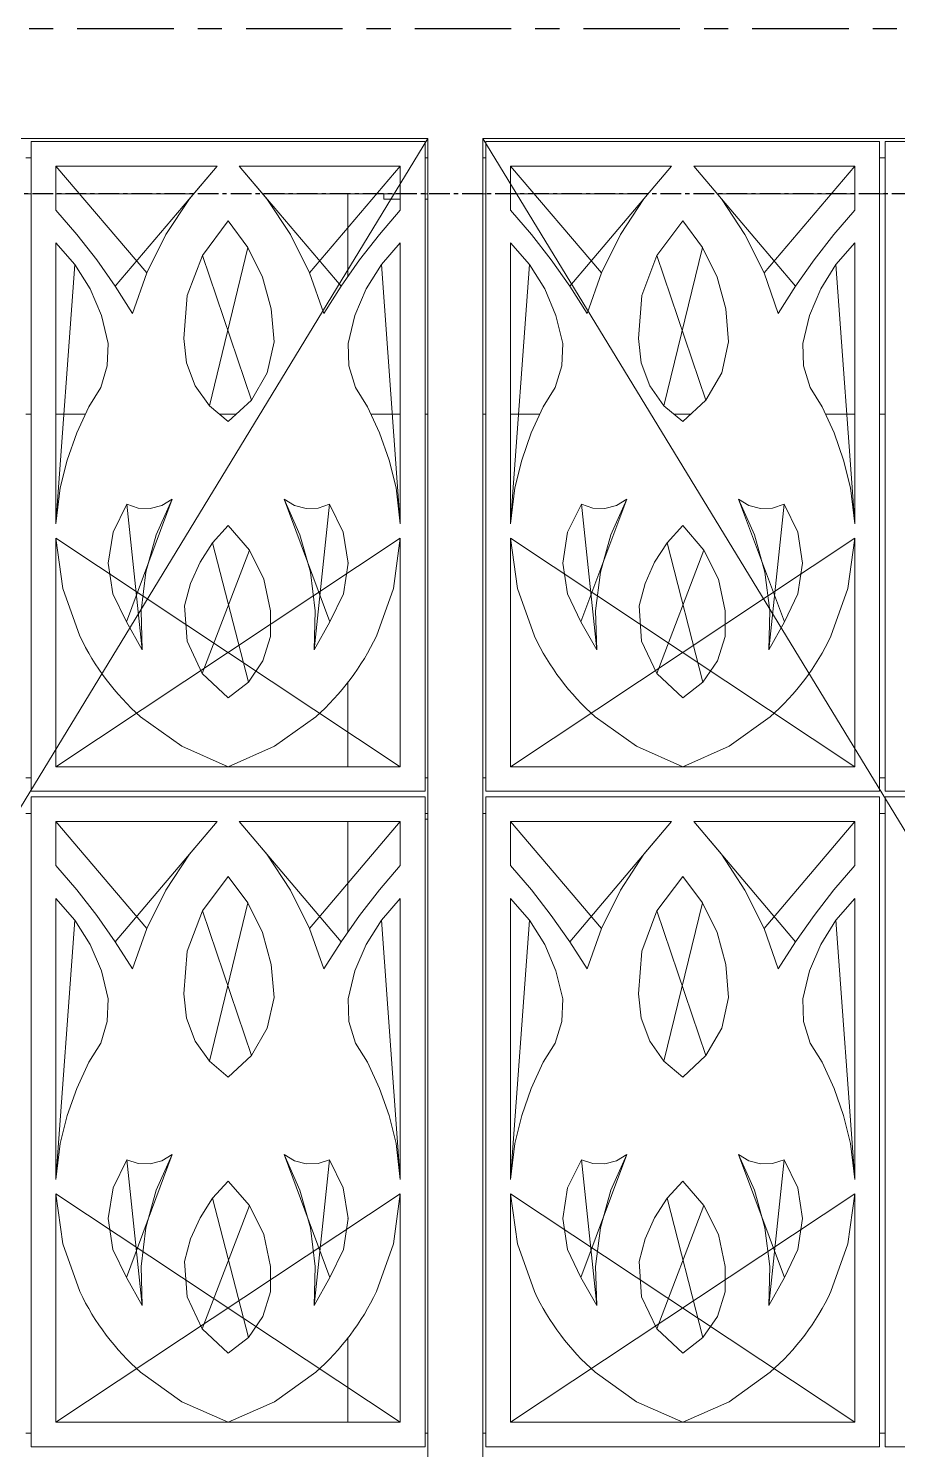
# Model space of a CAD drawing. Header units: millimetres. Extents: x -153298 to 620751, y -313239 to 250031.
# Drawn here: x 48833 to 50410, y 27946 to 30526 of the extents above; entities that cross this region are included whole.
import ezdxf

# ---------------------------------------------------------------- set-up
doc = ezdxf.new("R2010")
doc.units = ezdxf.units.MM
for name, pattern in [('CENTER', [2, 1.25, -0.25, 0.25, -0.25]), ('TA_GL_000.70000', [1.925, 0.7, -0.175, 0.175, -0.175, 0.7]), ('XKITLINE00', [0])]:
    doc.linetypes.add(name, pattern=pattern)
for name, color, linetype in [('000 - 0_SYM_DWG_GRIDLINE_MAIN_COLOR_251', 251, 'Continuous'), ('000 - EXISTING_BUILDING_MAIN_COLOR_251', 251, 'Continuous'), ('000 - EXISTING_BUILDING_MAIN_COLOR_3', 3, 'Continuous'), ('000 - GRID', 251, 'CENTER')]:
    doc.layers.add(name, color=color, linetype=linetype)
doc.layers.add('Part', color=2, linetype='Continuous', lineweight=0)
doc.styles.add('TA', font='', dxfattribs={"height": 4.5})
doc.styles.get('TA').set_extended_font_data('Cordia New')

# ---------------------------------------------------------------- blocks, each defined once
blk = doc.blocks.new('*A13031266')
at = {"layer": 'Part', "linetype": 'XKITLINE00', "lineweight": 0}
for p, q in [((441.817911, 36.822545), (441.897911, 36.822545)), ((442.257919, 36.822545), (442.685021, 36.822545)), ((444.626429, 36.822545), (444.877479, 36.822545)), ((446.830793, 36.822545), (447.257895, 36.822545)), ((447.617911, 36.822545), (447.657912, 36.822545)), ((448.457912, 36.822545), (448.497911, 36.822545)), ((448.857919, 36.822545), (449.285021, 36.822545)), ((451.226429, 36.822545), (451.477479, 36.822545)), ((453.430793, 36.822545), (453.857895, 36.822545)), ((454.217911, 36.822545), (454.297911, 36.822545))]:
    blk.add_line(p, q, dxfattribs=at)
blk = doc.blocks.new('*A17691722')
at = {"layer": '000 - EXISTING_BUILDING_MAIN_COLOR_3', "linetype": 'XKITLINE00', "lineweight": 0}
for p, q in [((447.657912, 40.822545), (424.457912, 2.742546)), ((424.457912, 40.822545), (447.657912, 40.822545)), ((447.657912, 40.822545), (447.657912, 2.742546)), ((448.457912, 40.822545), (471.657912, 2.742546)), ((448.457912, 40.822545), (448.457912, 2.742546)), ((448.457912, 40.822545), (471.657912, 40.822545))]:
    blk.add_line(p, q, dxfattribs=at)
blk = doc.blocks.new('*A17711724')
at = {"layer": 'Part', "linetype": 'XKITLINE00', "lineweight": 0}
for p, q in [((441.817911, 22.018517), (441.897911, 22.018517)), ((447.617911, 22.018517), (447.657912, 22.018517)), ((448.457912, 22.018517), (448.497911, 22.018517)), ((454.217911, 22.018517), (454.297911, 22.018517))]:
    blk.add_line(p, q, dxfattribs=at)
blk = doc.blocks.new('*A17721725')
at = {"layer": 'Part', "linetype": 'XKITLINE00', "lineweight": 0}
for p, q in [((441.817911, 31.538517), (441.897911, 31.538517)), ((447.617911, 31.538517), (447.657912, 31.538517)), ((448.457912, 31.538517), (448.497911, 31.538517)), ((454.217911, 31.538517), (454.297911, 31.538517)), ((441.817911, 31.018517), (441.897911, 31.018517)), ((447.617911, 31.018517), (447.657912, 31.018517)), ((448.457912, 31.018517), (448.497911, 31.018517)), ((454.217911, 31.018517), (454.297911, 31.018517))]:
    blk.add_line(p, q, dxfattribs=at)
blk = doc.blocks.new('*A17731726')
at = {"layer": 'Part', "linetype": 'XKITLINE00', "lineweight": 0}
for p, q in [((441.817911, 40.542517), (441.897911, 40.542517)), ((447.617911, 40.542517), (447.657912, 40.542517)), ((448.457912, 40.542517), (448.497911, 40.542517)), ((454.217911, 40.542517), (454.297911, 40.542517)), ((441.817911, 40.022517), (441.897911, 40.022517)), ((442.257919, 40.022517), (444.258658, 40.022517)), ((445.257156, 40.022517), (447.257895, 40.022517)), ((447.617911, 40.022517), (447.657912, 40.022517)), ((448.457912, 40.022517), (448.497911, 40.022517)), ((448.857919, 40.022517), (450.858658, 40.022517)), ((451.857156, 40.022517), (453.857895, 40.022517)), ((454.217911, 40.022517), (454.297911, 40.022517))]:
    blk.add_line(p, q, dxfattribs=at)
blk = doc.blocks.new('*A17751728')
at = {"layer": '000 - EXISTING_BUILDING_MAIN_COLOR_251', "linetype": 'XKITLINE00', "lineweight": 0}
for p, q in [((454.217911, 40.782517), (448.497911, 40.782517)), ((448.497911, 40.782517), (448.497911, 31.342517)), ((454.217911, 31.342517), (454.217911, 40.782517)), ((454.297911, 31.342517), (454.297911, 40.782517)), ((454.297911, 40.782517), (460.017911, 40.782517)), ((448.857919, 40.422523), (451.197671, 40.423195)), ((448.857919, 40.422523), (450.177312, 38.870619)), ((448.857919, 39.785377), (448.857919, 40.422523)), ((451.197671, 40.423195), (449.718825, 38.678561)), ((451.197671, 40.423195), (450.795711, 39.94812)), ((451.518143, 40.423195), (452.996989, 38.678561)), ((451.920103, 39.94812), (451.518143, 40.423195)), ((451.518143, 40.423195), (453.857895, 40.422523)), ((453.857895, 40.422523), (452.538502, 38.870619)), ((453.857895, 40.422523), (453.857895, 39.785377)), ((450.795711, 39.94812), (450.453931, 39.428068)), ((452.261883, 39.428068), (451.920103, 39.94812)), ((449.162219, 39.43014), (448.857919, 39.785377)), ((453.553595, 39.43014), (453.857895, 39.785377)), ((449.449402, 39.060927), (449.162219, 39.43014)), ((450.453931, 39.428068), (450.177312, 38.870619)), ((450.984028, 39.126175), (451.357895, 39.625694)), ((451.357895, 39.625694), (451.644908, 39.241065)), ((452.538502, 38.870619), (452.261883, 39.428068)), ((453.553595, 39.43014), (453.266412, 39.060927)), ((448.857919, 39.306434), (448.857919, 35.226434)), ((449.132936, 38.992518), (448.857919, 39.306434)), ((451.644908, 39.241065), (451.084853, 36.941446)), ((451.644908, 39.241065), (451.856162, 38.810151)), ((453.582878, 38.992518), (453.857895, 39.306434)), ((453.857895, 35.226434), (453.857895, 39.306434)), ((449.718825, 38.678561), (449.449402, 39.060927)), ((450.763857, 38.542377), (450.984028, 39.126175)), ((450.984028, 39.126175), (451.695296, 37.023653)), ((453.266412, 39.060927), (452.996989, 38.678561)), ((448.857919, 35.226434), (449.132936, 38.992518)), ((449.132936, 38.992518), (449.354443, 38.638805)), ((450.177312, 38.870619), (449.969888, 38.283897)), ((451.856162, 38.810151), (451.984427, 38.347697)), ((452.745926, 38.283897), (452.538502, 38.870619)), ((453.361371, 38.638805), (453.582878, 38.992518)), ((453.582878, 38.992518), (453.857895, 35.226434)), ((449.354443, 38.638805), (449.516785, 38.254328)), ((449.969888, 38.283897), (449.718825, 38.678561)), ((452.996989, 38.678561), (452.745926, 38.283897)), ((453.199029, 38.254328), (453.361371, 38.638805)), ((450.714758, 37.920376), (450.763857, 38.542377)), ((449.615815, 37.848901), (449.516785, 38.254328)), ((452.025313, 37.869529), (451.984427, 38.347697)), ((453.099998, 37.848901), (453.199029, 38.254328)), ((449.615815, 37.848901), (449.603508, 37.521042)), ((450.752504, 37.565819), (450.714758, 37.920376)), ((452.025313, 37.869529), (451.924698, 37.421468)), ((453.112306, 37.521042), (453.099998, 37.848901)), ((450.878596, 37.232297), (450.752504, 37.565819)), ((449.603508, 37.521042), (449.50734, 37.207363)), ((451.924698, 37.421468), (451.695296, 37.023653)), ((453.208474, 37.207363), (453.112306, 37.521042)), ((449.333773, 36.928944), (449.50734, 37.207363)), ((451.084853, 36.941446), (450.878596, 37.232297)), ((453.382041, 36.928944), (453.208474, 37.207363)), ((451.695296, 37.023653), (451.357895, 36.712135)), ((449.333773, 36.928944), (449.159609, 36.548841)), ((451.357895, 36.712135), (451.084853, 36.941446)), ((453.556205, 36.548841), (453.382041, 36.928944)), ((449.159609, 36.548841), (449.021038, 36.154367)), ((453.694776, 36.154367), (453.556205, 36.548841)), ((449.021038, 36.154367), (448.919228, 35.748848)), ((453.796585, 35.748848), (453.694776, 36.154367)), ((448.919228, 35.748848), (448.857919, 35.226434)), ((453.857895, 35.226434), (453.796585, 35.748848)), ((449.687051, 35.105111), (449.886307, 35.511741)), ((450.545884, 35.585792), (449.881119, 33.801918)), ((449.886307, 35.511741), (450.108994, 33.396827)), ((449.886307, 35.511741), (450.05231, 35.45699)), ((450.545884, 35.585792), (450.31483, 35.069249)), ((450.396155, 35.495593), (450.545884, 35.585792)), ((452.16993, 35.585792), (452.834695, 33.801918)), ((452.400984, 35.069249), (452.16993, 35.585792)), ((452.16993, 35.585792), (452.319659, 35.495593)), ((452.829507, 35.511741), (452.60682, 33.396827)), ((452.663504, 35.45699), (452.829507, 35.511741)), ((452.829507, 35.511741), (453.028763, 35.105111)), ((450.05231, 35.45699), (450.22702, 35.451456)), ((450.22702, 35.451456), (450.396155, 35.495593)), ((452.319659, 35.495593), (452.488793, 35.451456)), ((452.488793, 35.451456), (452.663504, 35.45699)), ((449.617637, 34.657637), (449.687051, 35.105111)), ((451.132818, 34.952025), (451.357895, 35.20272)), ((451.357895, 35.20272), (451.665902, 34.84632)), ((453.028763, 35.105111), (453.098177, 34.657637)), ((448.857919, 35.018957), (453.857895, 31.698387)), ((453.857895, 35.018957), (448.857919, 31.698387)), ((448.857919, 31.698387), (448.857919, 35.018957)), ((448.857919, 35.018957), (448.959356, 34.289821)), ((450.31483, 35.069249), (450.163059, 34.524118)), ((450.94957, 34.66931), (451.132818, 34.952025)), ((451.132818, 34.952025), (451.651025, 32.930287)), ((452.552755, 34.524118), (452.400984, 35.069249)), ((453.756458, 34.289821), (453.857895, 35.018957)), ((453.857895, 35.018957), (453.857895, 31.698387)), ((451.665902, 34.84632), (450.982075, 33.054752)), ((451.665902, 34.84632), (451.87561, 34.424524)), ((449.684335, 34.20975), (449.617637, 34.657637)), ((450.163059, 34.524118), (450.093936, 33.962491)), ((450.812631, 34.361487), (450.94957, 34.66931)), ((452.621878, 33.962491), (452.552755, 34.524118)), ((453.098177, 34.657637), (453.031479, 34.20975)), ((448.959356, 34.289821), (449.205602, 33.59607)), ((450.725347, 34.036081), (450.812631, 34.361487)), ((451.87561, 34.424524), (451.973846, 33.96383)), ((453.510212, 33.59607), (453.756458, 34.289821)), ((449.881119, 33.801918), (449.684335, 34.20975)), ((453.031479, 34.20975), (452.834695, 33.801918)), ((450.093936, 33.962491), (450.108994, 33.396827)), ((450.761087, 33.521185), (450.725347, 34.036081)), ((451.97361, 33.591665), (451.973846, 33.96383)), ((452.60682, 33.396827), (452.621878, 33.962491)), ((450.108994, 33.396827), (449.881119, 33.801918)), ((452.834695, 33.801918), (452.60682, 33.396827)), ((450.982075, 33.054752), (450.761087, 33.521185)), ((451.97361, 33.591665), (451.862653, 33.236425)), ((451.862653, 33.236425), (451.651025, 32.930287)), ((451.357895, 32.700981), (450.982075, 33.054752)), ((451.651025, 32.930287), (451.357895, 32.700981)), ((450.086609, 32.425891), (450.685244, 31.997448)), ((452.03057, 31.997448), (452.629205, 32.425891)), ((450.685244, 31.997448), (451.357919, 31.698387)), ((451.357919, 31.698387), (452.03057, 31.997448)), ((453.857895, 31.698387), (448.857919, 31.698387)), ((448.497911, 31.342517), (454.217911, 31.342517)), ((454.217911, 31.262517), (448.497911, 31.262517)), ((448.497911, 31.262517), (448.497911, 21.822517)), ((454.217911, 21.822517), (454.217911, 31.262517)), ((460.017911, 31.342517), (454.297911, 31.342517)), ((460.017911, 31.262517), (454.297911, 31.262517)), ((454.297911, 31.262517), (454.297911, 21.822517)), ((448.857919, 30.902523), (451.197671, 30.903195)), ((448.857919, 30.902523), (450.177312, 29.350619)), ((448.857919, 30.265377), (448.857919, 30.902523)), ((451.197671, 30.903195), (449.718825, 29.158561)), ((451.197671, 30.903195), (450.795711, 30.42812)), ((451.518143, 30.903195), (452.996989, 29.158561)), ((451.920103, 30.42812), (451.518143, 30.903195)), ((451.518143, 30.903195), (453.857895, 30.902523)), ((453.857895, 30.902523), (452.538502, 29.350619)), ((453.857895, 30.902523), (453.857895, 30.265377)), ((450.795711, 30.42812), (450.453931, 29.908068)), ((452.261883, 29.908068), (451.920103, 30.42812)), ((449.162219, 29.91014), (448.857919, 30.265377)), ((453.553595, 29.91014), (453.857895, 30.265377)), ((450.984028, 29.606175), (451.357895, 30.105694)), ((451.357895, 30.105694), (451.644908, 29.721065)), ((448.857919, 29.786434), (448.857919, 25.706434)), ((449.132936, 29.472518), (448.857919, 29.786434)), ((449.449402, 29.540927), (449.162219, 29.91014)), ((450.453931, 29.908068), (450.177312, 29.350619)), ((452.538502, 29.350619), (452.261883, 29.908068)), ((453.553595, 29.91014), (453.266412, 29.540927)), ((453.582878, 29.472518), (453.857895, 29.786434)), ((453.857895, 25.706434), (453.857895, 29.786434)), ((449.718825, 29.158561), (449.449402, 29.540927)), ((450.763857, 29.022377), (450.984028, 29.606175)), ((450.984028, 29.606175), (451.695296, 27.503653)), ((451.644908, 29.721065), (451.084853, 27.421446)), ((451.644908, 29.721065), (451.856162, 29.290151)), ((453.266412, 29.540927), (452.996989, 29.158561)), ((448.857919, 25.706434), (449.132936, 29.472518)), ((449.132936, 29.472518), (449.354443, 29.118805)), ((450.177312, 29.350619), (449.969888, 28.763897)), ((452.745926, 28.763897), (452.538502, 29.350619)), ((453.361371, 29.118805), (453.582878, 29.472518)), ((453.582878, 29.472518), (453.857895, 25.706434)), ((449.354443, 29.118805), (449.516785, 28.734328)), ((449.969888, 28.763897), (449.718825, 29.158561)), ((451.856162, 29.290151), (451.984427, 28.827697)), ((452.996989, 29.158561), (452.745926, 28.763897)), ((453.199029, 28.734328), (453.361371, 29.118805)), ((450.714758, 28.400376), (450.763857, 29.022377)), ((449.615815, 28.328901), (449.516785, 28.734328)), ((452.025313, 28.349529), (451.984427, 28.827697)), ((453.099998, 28.328901), (453.199029, 28.734328)), ((449.615815, 28.328901), (449.603508, 28.001042)), ((450.752504, 28.045819), (450.714758, 28.400376)), ((452.025313, 28.349529), (451.924698, 27.901468)), ((453.112306, 28.001042), (453.099998, 28.328901)), ((449.603508, 28.001042), (449.50734, 27.687363)), ((450.878596, 27.712297), (450.752504, 28.045819)), ((451.924698, 27.901468), (451.695296, 27.503653)), ((453.208474, 27.687363), (453.112306, 28.001042)), ((449.333773, 27.408944), (449.50734, 27.687363)), ((451.084853, 27.421446), (450.878596, 27.712297)), ((453.382041, 27.408944), (453.208474, 27.687363)), ((451.695296, 27.503653), (451.357895, 27.192135)), ((449.333773, 27.408944), (449.159609, 27.028841)), ((451.357895, 27.192135), (451.084853, 27.421446)), ((453.556205, 27.028841), (453.382041, 27.408944)), ((449.159609, 27.028841), (449.021038, 26.634367)), ((453.694776, 26.634367), (453.556205, 27.028841)), ((449.021038, 26.634367), (448.919228, 26.228848)), ((453.796585, 26.228848), (453.694776, 26.634367)), ((448.919228, 26.228848), (448.857919, 25.706434)), ((453.857895, 25.706434), (453.796585, 26.228848)), ((450.545884, 26.065792), (449.881119, 24.281918)), ((450.545884, 26.065792), (450.31483, 25.549249)), ((450.396155, 25.975593), (450.545884, 26.065792)), ((452.16993, 26.065792), (452.834695, 24.281918)), ((452.400984, 25.549249), (452.16993, 26.065792)), ((452.16993, 26.065792), (452.319659, 25.975593)), ((449.687051, 25.585111), (449.886307, 25.991741)), ((449.886307, 25.991741), (450.108994, 23.876827)), ((449.886307, 25.991741), (450.05231, 25.93699)), ((450.05231, 25.93699), (450.22702, 25.931456)), ((450.22702, 25.931456), (450.396155, 25.975593)), ((452.319659, 25.975593), (452.488793, 25.931456)), ((452.488793, 25.931456), (452.663504, 25.93699)), ((452.829507, 25.991741), (452.60682, 23.876827)), ((452.663504, 25.93699), (452.829507, 25.991741)), ((452.829507, 25.991741), (453.028763, 25.585111)), ((451.132818, 25.432025), (451.357895, 25.68272)), ((451.357895, 25.68272), (451.665902, 25.32632)), ((448.857919, 25.498957), (453.857895, 22.178387)), ((453.857895, 25.498957), (448.857919, 22.178387)), ((448.857919, 22.178387), (448.857919, 25.498957)), ((448.857919, 25.498957), (448.959356, 24.769821)), ((449.617637, 25.137637), (449.687051, 25.585111)), ((450.31483, 25.549249), (450.163059, 25.004118)), ((450.94957, 25.14931), (451.132818, 25.432025)), ((451.132818, 25.432025), (451.651025, 23.410287)), ((452.552755, 25.004118), (452.400984, 25.549249)), ((453.028763, 25.585111), (453.098177, 25.137637)), ((453.756458, 24.769821), (453.857895, 25.498957)), ((453.857895, 25.498957), (453.857895, 22.178387)), ((451.665902, 25.32632), (450.982075, 23.534752)), ((451.665902, 25.32632), (451.87561, 24.904524)), ((449.684335, 24.68975), (449.617637, 25.137637)), ((450.163059, 25.004118), (450.093936, 24.442491)), ((450.812631, 24.841487), (450.94957, 25.14931)), ((452.621878, 24.442491), (452.552755, 25.004118)), ((453.098177, 25.137637), (453.031479, 24.68975)), ((448.959356, 24.769821), (449.205602, 24.07607)), ((450.725347, 24.516081), (450.812631, 24.841487)), ((451.87561, 24.904524), (451.973846, 24.44383)), ((453.510212, 24.07607), (453.756458, 24.769821)), ((449.881119, 24.281918), (449.684335, 24.68975)), ((453.031479, 24.68975), (452.834695, 24.281918)), ((450.093936, 24.442491), (450.108994, 23.876827)), ((450.761087, 24.001185), (450.725347, 24.516081)), ((451.97361, 24.071665), (451.973846, 24.44383)), ((452.60682, 23.876827), (452.621878, 24.442491)), ((450.108994, 23.876827), (449.881119, 24.281918)), ((452.834695, 24.281918), (452.60682, 23.876827)), ((450.982075, 23.534752), (450.761087, 24.001185)), ((451.97361, 24.071665), (451.862653, 23.716425)), ((451.357895, 23.180981), (450.982075, 23.534752)), ((451.862653, 23.716425), (451.651025, 23.410287)), ((451.651025, 23.410287), (451.357895, 23.180981)), ((450.086609, 22.905891), (450.685244, 22.477448)), ((452.03057, 22.477448), (452.629205, 22.905891)), ((450.685244, 22.477448), (451.357919, 22.178387)), ((451.357919, 22.178387), (452.03057, 22.477448)), ((453.857895, 22.178387), (448.857919, 22.178387)), ((448.497911, 21.822517), (454.217911, 21.822517)), ((454.297911, 21.822517), (460.017911, 21.822517))]:
    blk.add_line(p, q, dxfattribs=at)
for centre, start, end in [((452.490858, 35.152746), 205.353329, 228.597597), ((450.224956, 35.152746), 311.402403, 334.646671), ((452.490858, 25.632746), 205.353329, 228.597597), ((450.224956, 25.632746), 311.402403, 334.646671)]:
    blk.add_arc(centre, 3.635402, start, end, dxfattribs=at)
blk = doc.blocks.new('*A18261775')
at = {"layer": 'Part', "linetype": 'XKITLINE00', "lineweight": 0}
for p, q in [((446.497888, 38.821757), (446.497888, 40.022545)), ((446.497888, 34.655695), (446.497888, 34.659501)), ((446.497888, 31.698387), (446.497888, 32.932262)), ((446.497888, 29.301757), (446.497888, 30.902741)), ((446.497888, 25.135695), (446.497888, 25.139501)), ((446.497888, 22.178387), (446.497888, 23.412262))]:
    blk.add_line(p, q, dxfattribs=at)
blk = doc.blocks.new('*A18291778')
at = {"layer": '000 - EXISTING_BUILDING_MAIN_COLOR_251', "linetype": 'XKITLINE00', "lineweight": 0}
for p, q in [((441.897911, 31.342517), (441.897911, 40.782517)), ((441.897911, 40.782517), (447.617911, 40.782517)), ((447.617911, 40.782517), (447.617911, 31.342517)), ((442.257919, 40.422523), (444.597671, 40.423195)), ((442.257919, 40.422523), (443.577312, 38.870619)), ((442.257919, 39.785377), (442.257919, 40.422523)), ((444.597671, 40.423195), (443.118825, 38.678561)), ((444.597671, 40.423195), (444.195711, 39.94812)), ((444.918143, 40.423195), (446.396989, 38.678561)), ((445.320103, 39.94812), (444.918143, 40.423195)), ((444.918143, 40.423195), (447.257895, 40.422523)), ((447.257895, 40.422523), (445.938502, 38.870619)), ((447.257895, 40.422523), (447.257895, 39.785377)), ((444.195711, 39.94812), (443.853931, 39.428068)), ((445.661883, 39.428068), (445.320103, 39.94812)), ((442.562219, 39.43014), (442.257919, 39.785377)), ((446.953595, 39.43014), (447.257895, 39.785377)), ((442.849402, 39.060927), (442.562219, 39.43014)), ((443.853931, 39.428068), (443.577312, 38.870619)), ((444.384028, 39.126175), (444.757895, 39.625694)), ((444.757895, 39.625694), (445.044908, 39.241065)), ((445.938502, 38.870619), (445.661883, 39.428068)), ((446.953595, 39.43014), (446.666412, 39.060927)), ((442.257919, 39.306434), (442.257919, 35.226434)), ((442.532936, 38.992518), (442.257919, 39.306434)), ((445.044908, 39.241065), (444.484853, 36.941446)), ((445.044908, 39.241065), (445.256162, 38.810151)), ((446.982878, 38.992518), (447.257895, 39.306434)), ((447.257895, 39.306434), (447.257895, 35.226434)), ((443.118825, 38.678561), (442.849402, 39.060927)), ((444.163857, 38.542377), (444.384028, 39.126175)), ((444.384028, 39.126175), (445.095296, 37.023653)), ((446.666412, 39.060927), (446.396989, 38.678561)), ((442.532936, 38.992518), (442.257919, 35.226434)), ((442.532936, 38.992518), (442.754443, 38.638805)), ((443.577312, 38.870619), (443.369888, 38.283897)), ((445.256162, 38.810151), (445.384427, 38.347697)), ((446.145926, 38.283897), (445.938502, 38.870619)), ((446.761371, 38.638805), (446.982878, 38.992518)), ((446.982878, 38.992518), (447.257895, 35.226434)), ((442.754443, 38.638805), (442.916785, 38.254328)), ((443.369888, 38.283897), (443.118825, 38.678561)), ((446.396989, 38.678561), (446.145926, 38.283897)), ((446.599029, 38.254328), (446.761371, 38.638805)), ((444.114758, 37.920376), (444.163857, 38.542377)), ((443.015815, 37.848901), (442.916785, 38.254328)), ((445.425313, 37.869529), (445.384427, 38.347697)), ((446.499998, 37.848901), (446.599029, 38.254328)), ((443.015815, 37.848901), (443.003508, 37.521042)), ((444.152504, 37.565819), (444.114758, 37.920376)), ((445.425313, 37.869529), (445.324698, 37.421468)), ((446.512306, 37.521042), (446.499998, 37.848901)), ((444.278596, 37.232297), (444.152504, 37.565819)), ((443.003508, 37.521042), (442.90734, 37.207363)), ((445.324698, 37.421468), (445.095296, 37.023653)), ((446.608474, 37.207363), (446.512306, 37.521042)), ((442.733773, 36.928944), (442.90734, 37.207363)), ((444.484853, 36.941446), (444.278596, 37.232297)), ((446.782041, 36.928944), (446.608474, 37.207363)), ((445.095296, 37.023653), (444.757895, 36.712135)), ((442.733773, 36.928944), (442.559609, 36.548841)), ((444.757895, 36.712135), (444.484853, 36.941446)), ((446.956205, 36.548841), (446.782041, 36.928944)), ((442.559609, 36.548841), (442.421038, 36.154367)), ((447.094776, 36.154367), (446.956205, 36.548841)), ((442.421038, 36.154367), (442.319228, 35.748848)), ((447.196585, 35.748848), (447.094776, 36.154367)), ((442.319228, 35.748848), (442.257919, 35.226434)), ((447.257895, 35.226434), (447.196585, 35.748848)), ((443.087051, 35.105111), (443.286307, 35.511741)), ((443.945884, 35.585792), (443.281119, 33.801918)), ((443.286307, 35.511741), (443.508994, 33.396827)), ((443.286307, 35.511741), (443.45231, 35.45699)), ((443.945884, 35.585792), (443.71483, 35.069249)), ((443.796155, 35.495593), (443.945884, 35.585792)), ((445.56993, 35.585792), (446.234695, 33.801918)), ((445.800984, 35.069249), (445.56993, 35.585792)), ((445.56993, 35.585792), (445.719659, 35.495593)), ((446.229507, 35.511741), (446.00682, 33.396827)), ((446.063504, 35.45699), (446.229507, 35.511741)), ((446.229507, 35.511741), (446.428763, 35.105111)), ((443.45231, 35.45699), (443.62702, 35.451456)), ((443.62702, 35.451456), (443.796155, 35.495593)), ((445.719659, 35.495593), (445.888793, 35.451456)), ((445.888793, 35.451456), (446.063504, 35.45699)), ((443.017637, 34.657637), (443.087051, 35.105111)), ((444.532818, 34.952025), (444.757895, 35.20272)), ((444.757895, 35.20272), (445.065902, 34.84632)), ((446.428763, 35.105111), (446.498177, 34.657637)), ((442.257919, 35.018957), (447.257895, 31.698387)), ((447.257895, 35.018957), (442.257919, 31.698387)), ((442.257919, 31.698387), (442.257919, 35.018957)), ((442.257919, 35.018957), (442.359356, 34.289821)), ((443.71483, 35.069249), (443.563059, 34.524118)), ((444.34957, 34.66931), (444.532818, 34.952025)), ((444.532818, 34.952025), (445.051025, 32.930287)), ((445.952755, 34.524118), (445.800984, 35.069249)), ((447.156458, 34.289821), (447.257895, 35.018957)), ((447.257895, 35.018957), (447.257895, 31.698387)), ((445.065902, 34.84632), (444.382075, 33.054752)), ((445.065902, 34.84632), (445.27561, 34.424524)), ((443.084335, 34.20975), (443.017637, 34.657637)), ((443.563059, 34.524118), (443.493936, 33.962491)), ((444.212631, 34.361487), (444.34957, 34.66931)), ((446.021878, 33.962491), (445.952755, 34.524118)), ((446.498177, 34.657637), (446.431479, 34.20975)), ((442.359356, 34.289821), (442.605602, 33.59607)), ((444.125347, 34.036081), (444.212631, 34.361487)), ((445.27561, 34.424524), (445.373846, 33.96383)), ((446.910212, 33.59607), (447.156458, 34.289821)), ((443.281119, 33.801918), (443.084335, 34.20975)), ((446.431479, 34.20975), (446.234695, 33.801918)), ((443.493936, 33.962491), (443.508994, 33.396827)), ((444.161087, 33.521185), (444.125347, 34.036081)), ((445.37361, 33.591665), (445.373846, 33.96383)), ((446.00682, 33.396827), (446.021878, 33.962491)), ((443.508994, 33.396827), (443.281119, 33.801918)), ((446.234695, 33.801918), (446.00682, 33.396827)), ((444.382075, 33.054752), (444.161087, 33.521185)), ((445.37361, 33.591665), (445.262653, 33.236425)), ((445.262653, 33.236425), (445.051025, 32.930287)), ((444.757895, 32.700981), (444.382075, 33.054752)), ((445.051025, 32.930287), (444.757895, 32.700981)), ((443.486609, 32.425891), (444.085244, 31.997448)), ((445.43057, 31.997448), (446.029205, 32.425891)), ((444.085244, 31.997448), (444.757919, 31.698387)), ((444.757919, 31.698387), (445.43057, 31.997448)), ((447.257895, 31.698387), (442.257919, 31.698387)), ((447.617911, 31.342517), (441.897911, 31.342517)), ((441.897911, 21.822517), (441.897911, 31.262517)), ((441.897911, 31.262517), (447.617911, 31.262517)), ((447.617911, 31.262517), (447.617911, 21.822517)), ((442.257919, 30.902523), (444.597671, 30.903195)), ((442.257919, 30.902523), (443.577312, 29.350619)), ((442.257919, 30.265377), (442.257919, 30.902523)), ((444.597671, 30.903195), (443.118825, 29.158561)), ((444.597671, 30.903195), (444.195711, 30.42812)), ((444.918143, 30.903195), (446.396989, 29.158561)), ((445.320103, 30.42812), (444.918143, 30.903195)), ((444.918143, 30.903195), (447.257895, 30.902523)), ((447.257895, 30.902523), (445.938502, 29.350619)), ((447.257895, 30.902523), (447.257895, 30.265377)), ((444.195711, 30.42812), (443.853931, 29.908068)), ((445.661883, 29.908068), (445.320103, 30.42812)), ((442.562219, 29.91014), (442.257919, 30.265377)), ((446.953595, 29.91014), (447.257895, 30.265377)), ((444.384028, 29.606175), (444.757895, 30.105694)), ((444.757895, 30.105694), (445.044908, 29.721065)), ((442.257919, 29.786434), (442.257919, 25.706434)), ((442.532936, 29.472518), (442.257919, 29.786434)), ((442.849402, 29.540927), (442.562219, 29.91014)), ((443.853931, 29.908068), (443.577312, 29.350619)), ((445.938502, 29.350619), (445.661883, 29.908068)), ((446.953595, 29.91014), (446.666412, 29.540927)), ((446.982878, 29.472518), (447.257895, 29.786434)), ((447.257895, 29.786434), (447.257895, 25.706434)), ((443.118825, 29.158561), (442.849402, 29.540927)), ((444.163857, 29.022377), (444.384028, 29.606175)), ((444.384028, 29.606175), (445.095296, 27.503653)), ((445.044908, 29.721065), (444.484853, 27.421446)), ((445.044908, 29.721065), (445.256162, 29.290151)), ((446.666412, 29.540927), (446.396989, 29.158561)), ((442.532936, 29.472518), (442.257919, 25.706434)), ((442.532936, 29.472518), (442.754443, 29.118805)), ((443.577312, 29.350619), (443.369888, 28.763897)), ((446.145926, 28.763897), (445.938502, 29.350619)), ((446.761371, 29.118805), (446.982878, 29.472518)), ((446.982878, 29.472518), (447.257895, 25.706434)), ((442.754443, 29.118805), (442.916785, 28.734328)), ((443.369888, 28.763897), (443.118825, 29.158561)), ((445.256162, 29.290151), (445.384427, 28.827697)), ((446.396989, 29.158561), (446.145926, 28.763897)), ((446.599029, 28.734328), (446.761371, 29.118805)), ((444.114758, 28.400376), (444.163857, 29.022377)), ((443.015815, 28.328901), (442.916785, 28.734328)), ((445.425313, 28.349529), (445.384427, 28.827697)), ((446.499998, 28.328901), (446.599029, 28.734328)), ((443.015815, 28.328901), (443.003508, 28.001042)), ((444.152504, 28.045819), (444.114758, 28.400376)), ((445.425313, 28.349529), (445.324698, 27.901468)), ((446.512306, 28.001042), (446.499998, 28.328901)), ((443.003508, 28.001042), (442.90734, 27.687363)), ((444.278596, 27.712297), (444.152504, 28.045819)), ((445.324698, 27.901468), (445.095296, 27.503653)), ((446.608474, 27.687363), (446.512306, 28.001042)), ((442.733773, 27.408944), (442.90734, 27.687363)), ((444.484853, 27.421446), (444.278596, 27.712297)), ((446.782041, 27.408944), (446.608474, 27.687363)), ((445.095296, 27.503653), (444.757895, 27.192135)), ((442.733773, 27.408944), (442.559609, 27.028841)), ((444.757895, 27.192135), (444.484853, 27.421446)), ((446.956205, 27.028841), (446.782041, 27.408944)), ((442.559609, 27.028841), (442.421038, 26.634367)), ((447.094776, 26.634367), (446.956205, 27.028841)), ((442.421038, 26.634367), (442.319228, 26.228848)), ((447.196585, 26.228848), (447.094776, 26.634367)), ((442.319228, 26.228848), (442.257919, 25.706434)), ((447.257895, 25.706434), (447.196585, 26.228848)), ((443.945884, 26.065792), (443.281119, 24.281918)), ((443.945884, 26.065792), (443.71483, 25.549249)), ((443.796155, 25.975593), (443.945884, 26.065792)), ((445.56993, 26.065792), (446.234695, 24.281918)), ((445.800984, 25.549249), (445.56993, 26.065792)), ((445.56993, 26.065792), (445.719659, 25.975593)), ((443.087051, 25.585111), (443.286307, 25.991741)), ((443.286307, 25.991741), (443.508994, 23.876827)), ((443.286307, 25.991741), (443.45231, 25.93699)), ((443.45231, 25.93699), (443.62702, 25.931456)), ((443.62702, 25.931456), (443.796155, 25.975593)), ((445.719659, 25.975593), (445.888793, 25.931456)), ((445.888793, 25.931456), (446.063504, 25.93699)), ((446.229507, 25.991741), (446.00682, 23.876827)), ((446.063504, 25.93699), (446.229507, 25.991741)), ((446.229507, 25.991741), (446.428763, 25.585111)), ((444.532818, 25.432025), (444.757895, 25.68272)), ((444.757895, 25.68272), (445.065902, 25.32632)), ((442.257919, 25.498957), (447.257895, 22.178387)), ((447.257895, 25.498957), (442.257919, 22.178387)), ((442.257919, 22.178387), (442.257919, 25.498957)), ((442.257919, 25.498957), (442.359356, 24.769821)), ((443.017637, 25.137637), (443.087051, 25.585111)), ((443.71483, 25.549249), (443.563059, 25.004118)), ((444.34957, 25.14931), (444.532818, 25.432025)), ((444.532818, 25.432025), (445.051025, 23.410287)), ((445.952755, 25.004118), (445.800984, 25.549249)), ((446.428763, 25.585111), (446.498177, 25.137637)), ((447.156458, 24.769821), (447.257895, 25.498957)), ((447.257895, 25.498957), (447.257895, 22.178387)), ((445.065902, 25.32632), (444.382075, 23.534752)), ((445.065902, 25.32632), (445.27561, 24.904524)), ((443.084335, 24.68975), (443.017637, 25.137637)), ((443.563059, 25.004118), (443.493936, 24.442491)), ((444.212631, 24.841487), (444.34957, 25.14931)), ((446.021878, 24.442491), (445.952755, 25.004118)), ((446.498177, 25.137637), (446.431479, 24.68975)), ((442.359356, 24.769821), (442.605602, 24.07607)), ((444.125347, 24.516081), (444.212631, 24.841487)), ((445.27561, 24.904524), (445.373846, 24.44383)), ((446.910212, 24.07607), (447.156458, 24.769821)), ((443.281119, 24.281918), (443.084335, 24.68975)), ((446.431479, 24.68975), (446.234695, 24.281918)), ((443.493936, 24.442491), (443.508994, 23.876827)), ((444.161087, 24.001185), (444.125347, 24.516081)), ((445.37361, 24.071665), (445.373846, 24.44383)), ((446.00682, 23.876827), (446.021878, 24.442491)), ((443.508994, 23.876827), (443.281119, 24.281918)), ((446.234695, 24.281918), (446.00682, 23.876827)), ((444.382075, 23.534752), (444.161087, 24.001185)), ((445.37361, 24.071665), (445.262653, 23.716425)), ((444.757895, 23.180981), (444.382075, 23.534752)), ((445.262653, 23.716425), (445.051025, 23.410287)), ((445.051025, 23.410287), (444.757895, 23.180981)), ((443.486609, 22.905891), (444.085244, 22.477448)), ((445.43057, 22.477448), (446.029205, 22.905891)), ((444.085244, 22.477448), (444.757919, 22.178387)), ((444.757919, 22.178387), (445.43057, 22.477448)), ((447.257895, 22.178387), (442.257919, 22.178387)), ((447.617911, 21.822517), (441.897911, 21.822517))]:
    blk.add_line(p, q, dxfattribs=at)
for centre, start, end in [((445.890858, 35.152746), 205.353329, 228.597597), ((443.624956, 35.152746), 311.402403, 334.646671), ((445.890858, 25.632746), 205.353329, 228.597597), ((443.624956, 25.632746), 311.402403, 334.646671)]:
    blk.add_arc(centre, 3.635402, start, end, dxfattribs=at)
blk = doc.blocks.new('*A18581807')
at = {"layer": 'Part', "linetype": 'XKITLINE00', "lineweight": 0}
blk.add_line((447.617911, 30.938517), (447.657912, 30.938517), dxfattribs=at)
blk = doc.blocks.new('*A18621811')
at = {"layer": 'Part', "linetype": 'XKITLINE00', "lineweight": 0}
for p, q in [((447.017855, 40.022517), (447.017855, 39.942517)), ((447.017855, 39.942517), (447.257895, 39.942517)), ((447.617911, 39.942517), (447.657912, 39.942517))]:
    blk.add_line(p, q, dxfattribs=at)
blk = doc.blocks.new('*U6394')
at = {"layer": '000 - 0_SYM_DWG_GRIDLINE_MAIN_COLOR_251', "color": 0, "linetype": 'ByBlock', "ltscale": 5}
blk.add_line((20, 0), (-651.806, 0), dxfattribs=at)
at = {"style": 'TA', "flags": 1}
blk.add_attdef('LOCATION', (6, -6), '', height=4.5, rotation=270, dxfattribs=at)
blk = doc.blocks.new('W-1-PP19-ST-ENT1-1_20260610-094632_ELEVATION_1_DIMS')
at = {"layer": '000 - GRID', "linetype": 'TA_GL_000.70000', "xscale": 50.00000000000004, "yscale": 50.00000000000004, "zscale": 50.00000000000004, "rotation": 180}
blk.add_blockref('*U6394', (-2830, 113950), dxfattribs=at)

msp = doc.modelspace()

# ---------------------------------------------------------------- linework, layer by layer
at = {"color": 1, "linetype": 'CENTER', "ltscale": 30}
msp.add_line((59557.5016, 30225.8988), (24877.4489, 30225.8988), dxfattribs=at)

# ---------------------------------------------------------------- block references
at = {"color": 6}
msp.add_blockref('W-1-PP19-ST-ENT1-1_20260610-094632_ELEVATION_1_DIMS', (32232.7713, -83424.1012), dxfattribs=at)
at = {"lineweight": 0, "xscale": 125, "yscale": 125, "zscale": 125}
for name in ['*A17691722', '*A18291778', '*A17751728', '*A17731726', '*A13031266', '*A18261775', '*A18621811', '*A17721725', '*A18581807', '*A17711724']:
    msp.add_blockref(name, (-6399.4671, 25223.0807), dxfattribs=at)

doc.saveas('drawing.dxf')
